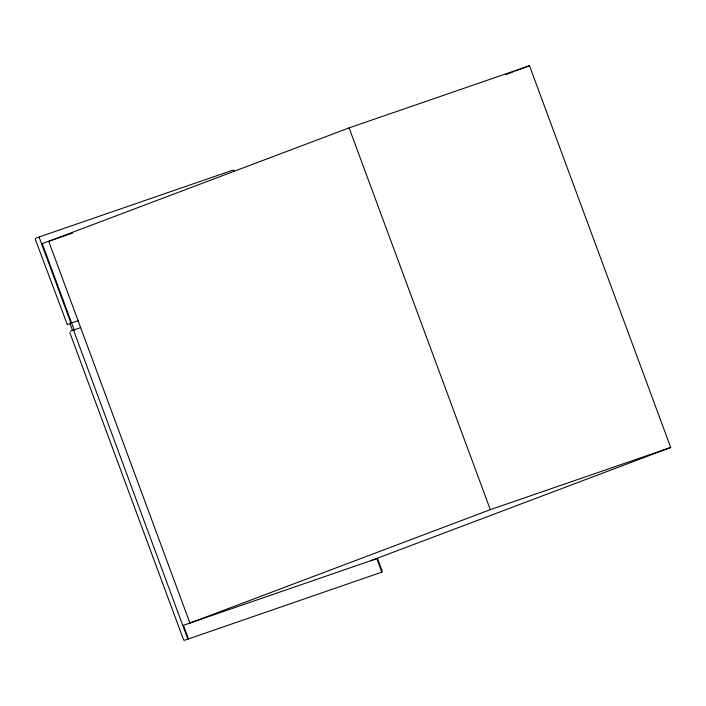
<?xml version="1.0" encoding="UTF-8"?>
<svg xmlns="http://www.w3.org/2000/svg" width="706" height="706" viewBox="0 0 706 706"><rect width="100%" height="100%" fill="white"/><g stroke="black" fill="none" stroke-linecap="round" stroke-linejoin="round"><path stroke-width="1.06" d="M234.127 170.896L233.262 170.049L39.562 236.828L39.448 238.01L70.574 322.157L71.438 323.004L78.092 320.709M39.562 236.828L35.785 238.257L35.406 239.59L67.229 324.363M349.091 127.892L48.714 241.293L189.932 623.054L490.308 509.653L670.7 447.463L529.482 65.702L349.091 127.892L490.308 509.653M505.823 74.633L513.024 71.915M515.08 71.138L529.482 65.702M67.829 324.372L71.606 322.942M70.388 331.282L74.156 329.861L42.228 243.535M370.323 560.864L670.7 447.463M41.575 243.755L72.7 233.033M80.652 327.619L73.998 329.914L73.883 331.096L187.417 638.021L188.281 638.868M377.507 558.508L382.096 570.907L381.981 572.089L184.504 640.298L183.684 640.086L69.832 332.676M381.814 572.151L376.819 558.631L183.445 625.295L188.449 638.815M69.982 323.56L72.541 330.47"/></g></svg>
